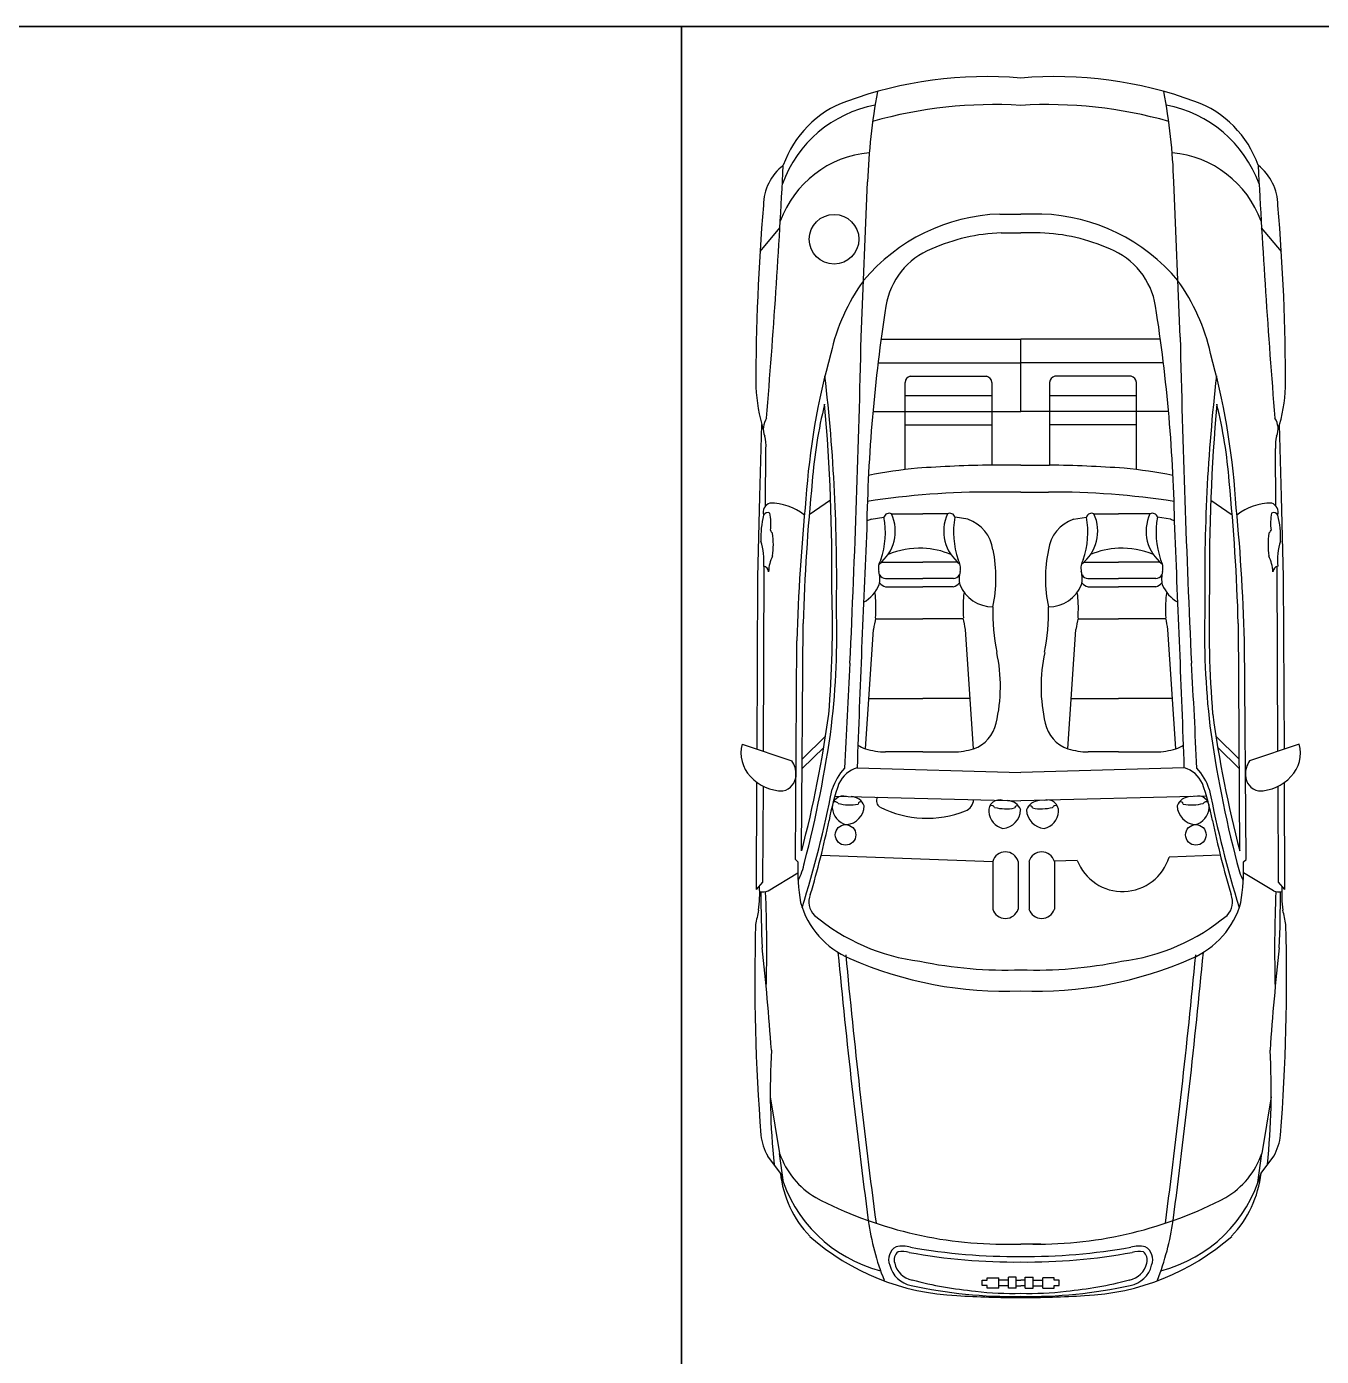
# Model space of a CAD drawing. Header units: inches. Extents: x 484217 to 497210, y -26946 to -21493.
# Drawn here: x 492882.6 to 493066.6, y -22547.2 to -22358.3 of the extents above; entities that cross this region are included whole.
import ezdxf

# ---------------------------------------------------------------- set-up
doc = ezdxf.new("R2010")
doc.units = ezdxf.units.IN
doc.header["$LTSCALE"] = 20
doc.header["$MEASUREMENT"] = 0
doc.layers.add('ceco.net 92', color=9, linetype='Continuous')
doc.layers.add('Parking', color=7, linetype='Continuous')

msp = doc.modelspace()

# ---------------------------------------------------------------- linework, layer by layer
at = {"layer": 'ceco.net 92', "linetype": 'ByBlock', "ltscale": 0.4}
for p, q in [((493001.16, -22402.44), (493002.07, -22380.36)), ((493046.49, -22402.44), (493045.58, -22380.36)), ((493020.84, -22384.93), (493023.83, -22384.93)), ((493026.81, -22384.93), (493023.83, -22384.93)), ((492986.79, -22390.25), (492989.6, -22386.87)), ((493021.05, -22387.6), (493023.83, -22387.6)), ((493026.6, -22387.6), (493023.83, -22387.6)), ((493060.86, -22390.25), (493058.05, -22386.87)), ((493003.98, -22402.71), (493023.83, -22402.71)), ((493043.67, -22402.71), (493023.83, -22402.71)), ((493023.83, -22412.97), (493023.83, -22402.71)), ((493003.55, -22406.08), (493023.83, -22406.08)), ((493044.1, -22406.08), (493023.83, -22406.08)), ((493008.13, -22407.98), (493018.98, -22407.98)), ((493039.52, -22407.98), (493028.67, -22407.98)), ((493007.39, -22421.24), (493007.39, -22408.85)), ((493019.72, -22408.85), (493019.72, -22420.61)), ((493027.94, -22408.85), (493027.94, -22420.61)), ((493040.26, -22421.24), (493040.26, -22408.85)), ((493019.72, -22410.75), (493007.39, -22410.75)), ((493040.26, -22410.75), (493027.94, -22410.75)), ((493002.83, -22412.97), (493023.83, -22412.97)), ((493044.82, -22412.97), (493023.83, -22412.97)), ((492986.76, -22425.08), (492987.03, -22414.82)), ((493007.39, -22414.86), (493019.72, -22414.86)), ((493040.26, -22414.86), (493027.94, -22414.86)), ((493060.89, -22425.08), (493060.62, -22414.82)), ((492987.57, -22426.43), (492987.61, -22418.23)), ((493060.08, -22426.43), (493060.04, -22418.23)), ((493023.83, -22420.61), (493019.72, -22420.61)), ((493023.83, -22420.61), (493027.94, -22420.61)), ((492986.47, -22436.53), (492986.76, -22425.08)), ((492993.77, -22427.64), (492996.82, -22425.53)), ((493023.83, -22424.44), (493019.89, -22424.44)), ((493023.83, -22424.44), (493027.76, -22424.44)), ((493053.89, -22427.73), (493050.83, -22425.64)), ((493061.18, -22436.53), (493060.89, -22425.08)), ((493005.46, -22427.54), (493009.93, -22427.54)), ((493013.42, -22427.54), (493009.93, -22427.54)), ((493034.23, -22427.54), (493037.73, -22427.54)), ((493042.19, -22427.54), (493037.73, -22427.54)), ((493002.56, -22428.3), (493004.4, -22427.99)), ((493016.33, -22428.3), (493014.49, -22427.99)), ((493031.32, -22428.3), (493033.16, -22427.99)), ((493045.09, -22428.3), (493043.26, -22427.99)), ((492987.28, -22461.26), (492987.39, -22435)), ((493004.04, -22434.37), (493009.93, -22434.37)), ((493014.85, -22434.37), (493009.93, -22434.37)), ((493032.81, -22434.37), (493037.73, -22434.37)), ((493043.61, -22434.37), (493037.73, -22434.37)), ((493060.37, -22461.26), (493060.26, -22435)), ((492986.36, -22460.95), (492986.47, -22436.53)), ((493004.62, -22436.73), (493009.93, -22436.73)), ((493014.26, -22436.73), (493009.93, -22436.73)), ((493033.39, -22436.73), (493037.73, -22436.73)), ((493043.03, -22436.73), (493037.73, -22436.73)), ((493061.29, -22460.95), (493061.18, -22436.53)), ((493004.63, -22437.89), (493009.93, -22437.89)), ((493014.25, -22437.89), (493009.93, -22437.89)), ((493033.4, -22437.89), (493037.73, -22437.89)), ((493043.02, -22437.89), (493037.73, -22437.89)), ((493003.19, -22442.45), (493009.93, -22442.45)), ((493015.7, -22442.45), (493009.93, -22442.45)), ((493031.95, -22442.45), (493037.73, -22442.45)), ((493044.47, -22442.45), (493037.73, -22442.45)), ((492992.7, -22475.42), (492992.91, -22443.1)), ((493001.77, -22460.92), (493002.91, -22443.94)), ((493017.12, -22460.92), (493015.97, -22443.94)), ((493030.53, -22460.92), (493031.68, -22443.94)), ((493045.88, -22460.92), (493044.74, -22443.94)), ((493054.96, -22475.42), (493054.75, -22443.1)), ((492991.81, -22476.66), (492992.02, -22445.56)), ((493055.84, -22476.66), (493055.63, -22445.56)), ((493002.25, -22453.78), (493009.93, -22453.78)), ((493016.63, -22453.78), (493009.93, -22453.78)), ((493031.02, -22453.78), (493037.73, -22453.78)), ((493045.4, -22453.78), (493037.73, -22453.78)), ((492992.78, -22462.37), (492996.1, -22459.1)), ((493054.87, -22462.37), (493051.56, -22459.1)), ((492984.25, -22460.24), (492991.3, -22462.61)), ((492992.77, -22463.72), (492995.84, -22460.72)), ((493009.93, -22461.36), (493004.62, -22461.36)), ((493009.93, -22461.36), (493014.26, -22461.36)), ((493037.73, -22461.36), (493033.39, -22461.36)), ((493037.73, -22461.36), (493043.03, -22461.36)), ((493054.88, -22463.72), (493051.82, -22460.72)), ((493063.4, -22460.24), (493056.35, -22462.61)), ((493000.58, -22463.6), (493023.83, -22464.27)), ((493047.07, -22463.6), (493023.83, -22464.27)), ((492986.28, -22480.92), (492986.34, -22465.68)), ((492987.2, -22479.87), (492987.26, -22466.24)), ((493060.45, -22479.87), (493060.39, -22466.24)), ((493061.37, -22480.92), (493061.31, -22465.68)), ((492997.42, -22467.66), (493023.83, -22468.31)), ((493050.23, -22467.66), (493023.83, -22468.31)), ((492992.18, -22476.96), (492991.81, -22476.66)), ((492995.47, -22476.03), (493019.85, -22476.9)), ((493031.85, -22476.76), (493028.61, -22476.87)), ((493052.18, -22476.03), (493044.92, -22476.29)), ((493055.47, -22476.96), (493055.84, -22476.66)), ((492987.92, -22481.08), (492992.16, -22478.53)), ((493019.85, -22476.9), (493019.85, -22483.68)), ((493023.46, -22476.9), (493023.46, -22483.68)), ((493025.01, -22476.9), (493025.01, -22483.68)), ((493028.62, -22476.9), (493028.62, -22483.68)), ((493059.73, -22481.08), (493055.49, -22478.53)), ((492986.28, -22480.92), (492987.2, -22479.87)), ((493061.37, -22480.92), (493060.45, -22479.87)), ((492988.24, -22510.34), (492989.57, -22518.4)), ((493059.41, -22510.34), (493058.08, -22518.4)), ((492989.68, -22521.19), (492987.88, -22518.79)), ((492990.12, -22522.55), (492989.57, -22518.4)), ((493057.54, -22522.55), (493058.08, -22518.4)), ((493057.98, -22521.19), (493059.77, -22518.79)), ((493020.96, -22531.3), (493023.83, -22531.3)), ((493026.69, -22531.3), (493023.83, -22531.3)), ((493018.36, -22537.17), (493018.36, -22536.42)), ((493018.36, -22536.42), (493019.05, -22536.42)), ((493019.05, -22537.17), (493018.36, -22537.17)), ((493019.05, -22536.08), (493020.7, -22536.08)), ((493019.05, -22536.42), (493019.05, -22536.08)), ((493019.05, -22537.54), (493019.05, -22537.17)), ((493020.7, -22537.54), (493020.7, -22536.08)), ((493022.07, -22536.41), (493020.7, -22536.41)), ((493022.07, -22537.21), (493020.7, -22537.21)), ((493022.07, -22537.53), (493022.07, -22535.98)), ((493023.18, -22535.98), (493022.07, -22535.98)), ((493023.18, -22537.53), (493023.18, -22535.98)), ((493023.18, -22536.41), (493023.83, -22536.41)), ((493023.18, -22537.21), (493023.83, -22537.21)), ((493024.47, -22536.41), (493023.83, -22536.41)), ((493024.47, -22537.21), (493023.83, -22537.21)), ((493024.47, -22537.53), (493024.47, -22535.98)), ((493024.47, -22535.98), (493025.58, -22535.98)), ((493025.58, -22537.53), (493025.58, -22535.98)), ((493025.58, -22536.41), (493026.95, -22536.41)), ((493025.58, -22537.21), (493026.95, -22537.21)), ((493026.95, -22537.54), (493026.95, -22536.08)), ((493028.6, -22536.08), (493026.95, -22536.08)), ((493028.6, -22536.42), (493028.6, -22536.08)), ((493029.29, -22536.42), (493028.6, -22536.42)), ((493028.6, -22537.17), (493029.29, -22537.17)), ((493028.6, -22537.54), (493028.6, -22537.17)), ((493029.29, -22537.17), (493029.29, -22536.42)), ((493020.7, -22537.54), (493019.05, -22537.54)), ((493023.18, -22537.53), (493022.07, -22537.53)), ((493024.47, -22537.53), (493025.58, -22537.53)), ((493026.95, -22537.54), (493028.6, -22537.54))]:
    msp.add_line(p, q, dxfattribs=at)
for centre, radius in [((492997.3, -22388.51), 3.53), ((492998.94, -22473.14), 1.46), ((493048.71, -22473.14), 1.46)]:
    msp.add_circle(centre, radius, dxfattribs=at)
for centre, radius, start, end in [((493018.95, -22423.13), 57.73, 85.1527, 110.1177), ((493028.7, -22423.13), 57.73, 69.8823, 94.8473), ((493004.08, -22382.86), 14.81, 109.6924, 160.8549), ((493085.01, -22382.99), 82.98, 169.2493, 178.1871), ((492962.64, -22382.99), 82.98, 1.8129, 10.7507), ((493043.57, -22382.86), 14.81, 19.1451, 70.3076), ((493006.37, -22386.61), 17.46, 100.6567, 160.0564), ((493020.11, -22433.65), 64.27, 86.6883, 105.6387), ((493027.54, -22433.65), 64.27, 74.3613, 93.3117), ((493041.28, -22386.61), 17.46, 19.9436, 79.3433), ((493003.65, -22391.05), 14.89, 95.1855, 159.9599), ((493044, -22391.05), 14.89, 20.0401, 84.8145), ((492994.51, -22383.73), 7.23, 127.6439, 179.7412), ((491771.9, -22315.4), 1219.8, 355.36643, 357.05785), ((494275.75, -22315.4), 1219.8, 182.94215, 184.63357), ((493053.14, -22383.73), 7.23, 0.2588, 52.3561), ((493291.69, -22409.39), 305.5, 175.1765, 180.0216), ((492755.96, -22409.39), 305.5, 359.9784, 4.8235), ((493021.78, -22411.35), 26.44, 92.0343, 140.1143), ((493025.87, -22411.35), 26.44, 39.8857, 87.9657), ((493022.03, -22414.22), 26.64, 92.0984, 114.0437), ((493025.62, -22414.22), 26.64, 65.9563, 87.9016), ((493015.07, -22399.67), 10.53, 111.7101, 170.897), ((493032.58, -22399.67), 10.53, 9.103, 68.2899), ((493023.74, -22410.6), 27.52, 143.9343, 167.7068), ((493023.91, -22410.6), 27.52, 12.2932, 36.0657), ((493231.02, -22433.48), 229.11, 171.0919, 179.0334), ((492816.64, -22433.48), 229.11, 0.9666, 8.9081), ((491067.33, -22358.71), 1934.33, 357.33196, 358.7046), ((494980.32, -22358.71), 1934.33, 181.2954, 182.66804), ((493094.27, -22432.07), 101.18, 164.3305, 176.2171), ((492953.38, -22432.07), 101.18, 3.7829, 15.6695), ((492747.35, -22436.83), 250.33, 359.066, 6.6276), ((493008.29, -22408.87), 0.901, 100.5292, 179.2673), ((493018.81, -22408.87), 0.901, 0.7327, 79.4708), ((493028.84, -22408.87), 0.901, 100.5292, 179.2673), ((493039.36, -22408.87), 0.901, 0.7327, 79.4708), ((493300.3, -22436.83), 250.33, 173.3724, 180.934), ((493010.08, -22408.47), 23.91, 182.4883, 197.2956), ((493037.57, -22408.47), 23.91, 342.7044, 357.5117), ((493062.97, -22428.36), 68.99, 166.2306, 175.4868), ((492724.78, -22435.79), 272.23, 359.4389, 5.0266), ((493322.87, -22435.79), 272.23, 174.9734, 180.5611), ((492984.68, -22428.36), 68.99, 4.5132, 13.7694), ((492989.95, -22415.45), 2.7, 145.9627, 202.8464), ((493057.7, -22415.45), 2.7, 337.1536, 34.0373), ((492982.58, -22417.8), 5.06, 355.0531, 14.8779), ((493065.08, -22417.8), 5.06, 165.1221, 184.9469), ((493015.61, -22488.76), 68.02, 95.4594, 101.3809), ((493021.96, -22599.16), 178.57, 90.7214, 94.1173), ((493025.69, -22599.16), 178.57, 85.8827, 89.2786), ((493032.04, -22488.76), 68.02, 78.6191, 84.5406), ((493283.33, -22451.51), 290.54, 174.3558, 178.3419), ((492764.32, -22451.51), 290.54, 1.6581, 5.6442), ((493282.44, -22453.97), 290.54, 174.3558, 178.3419), ((493019.41, -22538.8), 114.37, 89.7605, 98.7394), ((493028.24, -22538.8), 114.37, 81.2606, 90.2395), ((492765.21, -22453.97), 290.54, 1.6581, 5.6442), ((492988.71, -22427.37), 1.48, 111.7287, 193.4079), ((492987.9, -22428.05), 0.708, 65.2059, 151.6073), ((492988.13, -22434.06), 8.07, 52.0438, 89.7332), ((492980.44, -22428.84), 7.89, 352.5852, 10.4484), ((493000.17, -22430), 5.84, 307.0727, 24.9288), ((493005.11, -22428.2), 0.748, 62.3182, 163.667), ((493018.72, -22430), 5.84, 155.0712, 232.9273), ((493013.77, -22428.2), 0.748, 16.333, 117.6818), ((493028.93, -22430), 5.84, 307.0727, 24.9288), ((493033.88, -22428.2), 0.748, 62.3182, 163.667), ((493047.48, -22430), 5.84, 155.0712, 232.9273), ((493042.54, -22428.2), 0.748, 16.333, 117.6818), ((493059.52, -22434.06), 8.07, 90.2668, 127.9562), ((493067.22, -22428.84), 7.89, 169.5516, 187.4148), ((493059.75, -22428.05), 0.708, 28.3927, 114.7941), ((493058.94, -22427.37), 1.48, 346.5921, 68.2713), ((493000.27, -22430.86), 13.37, 166.3848, 182.3157), ((493004.3, -22433.36), 5.35, 109.0023, 115.9052), ((492992.81, -22430.17), 11.79, 340.8012, 10.663), ((493026.07, -22430.17), 11.79, 169.337, 199.1988), ((493014.58, -22433.36), 5.35, 7.616, 70.9977), ((493033.07, -22433.36), 5.35, 109.0023, 172.384), ((493021.58, -22430.17), 11.79, 340.8012, 10.663), ((493054.84, -22430.17), 11.79, 169.337, 199.1988), ((493043.35, -22433.36), 5.35, 64.0948, 70.9977), ((493047.38, -22430.86), 13.37, 357.6843, 13.6152), ((492978.5, -22434.14), 8.85, 354.6053, 18.0669), ((492989.47, -22429.33), 1.32, 203.4077, 226.8454), ((492977.11, -22431.92), 11.57, 352.1001, 8.0858), ((496805.3, -22599.3), 3807.14, 177.44556, 177.95741), ((489242.35, -22599.3), 3807.14, 2.04259, 2.55444), ((493070.54, -22431.92), 11.57, 171.9142, 187.8999), ((493058.18, -22429.33), 1.32, 313.1546, 336.5923), ((493069.15, -22434.14), 8.85, 161.9331, 185.3947), ((493009.33, -22443.35), 10.94, 86.9014, 113.4623), ((493009.55, -22443.35), 10.94, 66.5377, 88.0393), ((493000.58, -22436.67), 19.73, 348.0371, 11.7621), ((493047.07, -22436.67), 19.73, 168.2379, 191.9629), ((493038.1, -22443.35), 10.94, 91.9607, 113.4623), ((493038.32, -22443.35), 10.94, 66.5377, 93.0986), ((492987.13, -22435.83), 0.871, 5.5379, 78.6283), ((492993.41, -22435.94), 5.41, 153.3599, 177.9838), ((493005.89, -22435.23), 2.28, 148.7648, 192.6795), ((493012.99, -22435.23), 2.28, 347.3205, 31.2352), ((493034.66, -22435.23), 2.28, 148.7648, 192.6795), ((493041.76, -22435.23), 2.28, 347.3205, 31.2352), ((493054.24, -22435.94), 5.41, 2.0162, 26.6401), ((493060.52, -22435.83), 0.871, 101.3717, 174.4621), ((492999.83, -22436.76), 3.98, 348.0554, 14.988), ((493004.79, -22435.48), 1.26, 215.6692, 262.0941), ((493014.09, -22435.48), 1.26, 277.9059, 324.3308), ((493019.06, -22436.76), 3.98, 165.012, 191.9446), ((493028.59, -22436.76), 3.98, 348.0554, 14.988), ((493033.56, -22435.48), 1.26, 215.6692, 262.0941), ((493042.86, -22435.48), 1.26, 277.9059, 324.3308), ((493047.82, -22436.76), 3.98, 165.012, 191.9446), ((492840.56, -22443.25), 156.51, 355.3262, 1.7535), ((492998.96, -22435.62), 5.14, 299.3849, 337.6025), ((493002.62, -22439.11), 0.553, 5.1473, 40.3924), ((493005.03, -22436.32), 1.62, 218.5437, 255.9113), ((493013.86, -22436.32), 1.62, 284.0887, 321.4563), ((493019.92, -22435.62), 5.14, 202.3975, 269.5168), ((493016.27, -22439.11), 0.553, 139.6076, 174.8527), ((493027.73, -22435.62), 5.14, 270.4832, 337.6025), ((493031.38, -22439.11), 0.553, 5.1473, 40.3924), ((493033.79, -22436.32), 1.62, 218.5437, 255.9113), ((493042.62, -22436.32), 1.62, 284.0887, 321.4563), ((493048.69, -22435.62), 5.14, 202.3975, 240.6151), ((493045.03, -22439.11), 0.553, 139.6076, 174.8527), ((493207.09, -22443.25), 156.51, 178.2465, 184.6738), ((492983.03, -22440.96), 20.23, 356.1527, 5.3868), ((493035.86, -22440.96), 20.23, 174.6132, 183.8473), ((493049.15, -22441.52), 29.28, 178.5112, 191.1914), ((492998.5, -22441.52), 29.28, 348.8086, 1.4888), ((493011.79, -22440.96), 20.23, 356.1527, 5.3868), ((493064.63, -22440.96), 20.23, 174.6132, 183.8473), ((492884.13, -22444.55), 113.57, 353.3728, 1.8318), ((493046.34, -22451.07), 44.01, 168.5401, 170.6809), ((492972.54, -22451.07), 44.01, 9.3191, 11.4599), ((493075.11, -22451.07), 44.01, 168.5401, 170.6809), ((493001.31, -22451.07), 44.01, 9.3191, 11.4599), ((493163.52, -22444.55), 113.57, 178.1682, 186.6272), ((492998.15, -22452.05), 22.79, 346.7952, 12.266), ((493049.5, -22452.05), 22.79, 167.734, 193.2048), ((493991.23, -22506.65), 993.36, 176.65843, 177.52077), ((492056.42, -22506.65), 993.36, 2.47923, 3.34157), ((492834.64, -22433.96), 163.41, 345.3042, 352.2507), ((492835.03, -22435.62), 163.41, 345.3042, 352.2507), ((493015.48, -22456.23), 4.97, 289.219, 348.0957), ((493032.17, -22456.23), 4.97, 191.9043, 250.781), ((493212.62, -22435.62), 163.41, 187.7493, 194.6958), ((493213.02, -22433.96), 163.41, 187.7493, 194.6958), ((492988.89, -22461.51), 4.81, 164.7689, 223.8838), ((493003.4, -22456.23), 4.97, 236.9257, 250.781), ((493004.84, -22450.46), 10.9, 253.6324, 268.8624), ((493014.05, -22450.46), 10.9, 271.1376, 286.3676), ((493033.61, -22450.46), 10.9, 253.6324, 268.8624), ((493042.81, -22450.46), 10.9, 271.1376, 286.3676), ((493044.25, -22456.23), 4.97, 289.219, 303.0743), ((493058.76, -22461.51), 4.81, 316.1162, 15.2311), ((492988.75, -22464.43), 3.14, 356.2989, 35.4795), ((493058.91, -22464.43), 3.14, 144.5205, 183.7011), ((492989.99, -22460.78), 6.11, 221.6852, 270.5151), ((492989.64, -22464.68), 2.24, 280.4061, 1.053), ((493004.13, -22468.85), 7.42, 135.8363, 162.8314), ((493001.78, -22467.58), 4.16, 106.8834, 155.1838), ((493045.87, -22467.58), 4.16, 24.8162, 73.1166), ((493043.53, -22468.85), 7.42, 17.1686, 44.1637), ((493058.01, -22464.68), 2.24, 178.947, 259.5939), ((493057.66, -22460.78), 6.11, 269.4849, 318.3148), ((492833.03, -22434.06), 167.21, 342.8181, 348.7586), ((493032.04, -22477.8), 36.08, 160.6254, 169.304), ((493015.61, -22477.8), 36.08, 10.696, 19.3746), ((493214.62, -22434.06), 167.21, 191.2414, 197.1819), ((492998.6, -22469.18), 1.56, 72.2023, 183.8493), ((492997.45, -22468.92), 0.5, 30.3302, 120.425), ((492999.49, -22462.65), 6.23, 255.0343, 281.468), ((492998.8, -22468.9), 2.8, 275.6845, 357.666), ((492999.63, -22469.84), 2.14, 22.9147, 86.8342), ((493001.15, -22468.86), 0.432, 78.3556, 166.1458), ((493004.43, -22468.3), 1.09, 152.1578, 236.4868), ((493010.5, -22455.87), 14.91, 243.4504, 291.5249), ((493015.32, -22468.05), 1.81, 290.948, 357.3754), ((493020.83, -22469.74), 1.56, 72.2023, 183.8493), ((493019.68, -22469.48), 0.5, 30.3302, 120.425), ((493021.86, -22470.4), 2.14, 22.9147, 86.8342), ((493023.38, -22469.42), 0.432, 78.3556, 166.1458), ((493026.61, -22470.4), 2.14, 93.1658, 157.0853), ((493025.09, -22469.42), 0.432, 13.8542, 101.6444), ((493027.64, -22469.74), 1.56, 356.1507, 107.7977), ((493028.79, -22469.48), 0.5, 59.575, 149.6698), ((493048.02, -22469.84), 2.14, 93.1658, 157.0853), ((493048.85, -22468.9), 2.8, 182.334, 264.3155), ((493046.5, -22468.86), 0.432, 13.8542, 101.6444), ((493048.16, -22462.65), 6.23, 258.532, 284.9657), ((493049.05, -22469.18), 1.56, 356.1507, 107.7977), ((493050.2, -22468.92), 0.5, 59.575, 149.6698), ((492875.22, -22445.98), 123.95, 343.2847, 348.3031), ((492999.7, -22469.1), 2.66, 183.9388, 256.434), ((493021.93, -22469.66), 2.66, 183.9388, 256.434), ((493021.72, -22463.21), 6.23, 255.0343, 281.468), ((493021.02, -22469.46), 2.8, 275.6845, 357.666), ((493027.44, -22469.46), 2.8, 182.334, 264.3155), ((493026.75, -22463.21), 6.23, 258.532, 284.9657), ((493026.54, -22469.66), 2.66, 283.566, 356.0612), ((493047.95, -22469.1), 2.66, 283.566, 356.0612), ((493172.44, -22445.98), 123.95, 191.6969, 196.7153), ((493021.66, -22477.45), 1.89, 16.8513, 163.1487), ((493026.81, -22477.45), 1.89, 16.8513, 163.1487), ((493038.3, -22474.27), 6.92, 201.098, 342.967), ((493018.73, -22478.13), 26.58, 177.4791, 190.0131), ((492983.9, -22475.31), 9.36, 332.4544, 349.1434), ((493063.75, -22475.31), 9.36, 190.8566, 207.5456), ((493028.92, -22478.13), 26.58, 349.9869, 2.5209), ((492971.42, -22481.49), 15.32, 351.1207, 3.9337), ((493076.23, -22481.49), 15.32, 176.0663, 188.8793), ((492987.21, -22479.73), 1.53, 252.1332, 297.9629), ((493164.92, -22481.14), 178.01, 180.0276, 182.5859), ((492802.75, -22489.42), 185, 358.3259, 2.5417), ((492996.52, -22482.65), 2.79, 158.4928, 223.6718), ((493051.13, -22482.65), 2.79, 316.3282, 21.5072), ((493060.44, -22479.73), 1.53, 242.0371, 287.8668), ((493244.9, -22489.42), 185, 177.4583, 181.6741), ((492882.73, -22481.14), 178.01, 357.4141, 359.9724), ((493108.17, -22509), 124.18, 168.317, 169.2763), ((493004.15, -22479.58), 12.02, 195.2643, 247.4887), ((493021.66, -22483.13), 1.89, 196.8513, 343.1487), ((493026.81, -22483.13), 1.89, 196.8513, 343.1487), ((493043.5, -22479.58), 12.02, 292.5113, 344.7357), ((492939.48, -22509), 124.18, 10.7237, 11.683), ((493270.12, -22493.69), 284.07, 178.4271, 184.4609), ((493013.03, -22462.49), 28.82, 230.016, 262.9414), ((493034.62, -22462.49), 28.82, 277.0586, 309.984), ((492777.54, -22493.69), 284.07, 355.5391, 1.5729), ((492658.78, -22525.92), 330.36, 3.8554, 6.3862), ((494051.31, -22390.26), 1058.14, 185.39904, 187.47657), ((491996.34, -22390.26), 1058.14, 352.52343, 354.60096), ((493388.87, -22525.92), 330.36, 173.6138, 176.1446), ((494052.41, -22390.64), 1058.14, 185.39904, 187.47657), ((493021.59, -22441.06), 54.3, 246.0593, 272.3631), ((493021.71, -22432.52), 59.83, 258.2142, 272.0284), ((493026.06, -22441.06), 54.3, 267.6369, 293.9407), ((493025.94, -22432.52), 59.83, 267.9716, 281.7858), ((491995.24, -22390.64), 1058.14, 352.52343, 354.60096), ((493090.71, -22509.44), 102.47, 176.792, 185.9071), ((492956.95, -22509.44), 102.47, 354.0929, 3.208), ((492994.3, -22515.05), 7.43, 185.6622, 210.2237), ((493053.35, -22515.05), 7.43, 329.7763, 354.3378), ((493000.66, -22514.55), 11.74, 199.1815, 239.4917), ((493047, -22514.55), 11.74, 300.5083, 340.8185), ((493008.85, -22515.76), 19.93, 195.8132, 255.6258), ((493005.06, -22519.51), 15.47, 186.2074, 223.5744), ((493038.8, -22515.76), 19.93, 284.3742, 344.1868), ((493042.59, -22519.51), 15.47, 316.4256, 353.7926), ((493021.53, -22473.77), 57.53, 242.1946, 270.5665), ((493026.12, -22473.77), 57.53, 269.4335, 297.8054), ((493038.53, -22522.84), 36.72, 187.9985, 201.6958), ((493009.12, -22522.84), 36.72, 338.3042, 352.0015), ((493016.23, -22504.75), 33.88, 228.6467, 267.5204), ((493006.99, -22536), 4.43, 74.326, 101.2071), ((493031.42, -22504.75), 33.88, 272.4796, 311.3533), ((493040.66, -22536), 4.43, 78.7929, 105.674), ((493007.12, -22533.46), 2.06, 118.739, 203.6977), ((493007.24, -22533.5), 1.4, 126.9791, 200.1098), ((493006.94, -22537.19), 4.84, 77.3707, 96.4487), ((493022.96, -22451.01), 82.82, 259.5922, 270.6), ((493023.15, -22447.4), 85.65, 259.9389, 270.4511), ((493024.5, -22447.4), 85.65, 269.5489, 280.0611), ((493024.69, -22451.01), 82.82, 269.4, 280.4078), ((493040.71, -22537.19), 4.84, 83.5513, 102.6293), ((493040.41, -22533.5), 1.4, 339.8902, 53.0209), ((493040.53, -22533.46), 2.06, 336.3023, 61.261), ((493008.91, -22533.44), 3.77, 192.9837, 260.0332), ((493008.97, -22533.32), 3.12, 192.2634, 259.2883), ((493038.68, -22533.32), 3.12, 280.7117, 347.7366), ((493038.74, -22533.44), 3.77, 279.9668, 347.0163), ((493022.43, -22473.53), 65.18, 257.4369, 271.2234), ((493022.51, -22482.67), 55.53, 255.275, 264.7118), ((493025.22, -22473.53), 65.18, 268.7766, 282.5631), ((493025.15, -22482.67), 55.53, 275.2882, 284.725), ((493023.22, -22410.79), 128.08, 266.2162, 270.2715), ((493022.46, -22498.14), 40.15, 262.744, 271.9501), ((493025.19, -22498.14), 40.15, 268.0499, 277.256), ((493024.43, -22410.79), 128.08, 269.7285, 273.7838)]:
    msp.add_arc(centre, radius, start, end, dxfattribs=at)
at = {"layer": 'Parking'}
for p, q in [((492975.61, -22358.3), (492875.31, -22358.3)), ((492875.31, -22358.3), (492975.61, -22358.3)), ((492975.61, -22358.3), (492875.31, -22358.3)), ((492875.31, -22358.3), (492975.61, -22358.3)), ((493075.91, -22358.3), (492975.61, -22358.3)), ((492975.61, -22358.3), (492975.61, -22551.1)), ((492975.61, -22358.3), (493075.91, -22358.3)), ((492975.61, -22358.3), (492975.61, -22551.1)), ((492975.61, -22551.1), (492975.61, -22358.3)), ((492975.61, -22358.3), (492975.61, -22551.1)), ((493075.91, -22358.3), (492975.61, -22358.3)), ((492975.61, -22358.3), (492975.61, -22551.1)), ((492975.61, -22358.3), (493075.91, -22358.3)), ((492975.61, -22358.3), (492975.61, -22551.1)), ((492975.61, -22551.1), (492975.61, -22358.3)), ((492975.61, -22358.3), (492975.61, -22551.1)), ((493075.91, -22358.3), (492975.61, -22358.3)), ((492975.61, -22358.3), (492975.61, -22551.1)), ((492975.61, -22358.3), (493075.91, -22358.3))]:
    msp.add_line(p, q, dxfattribs=at)

doc.saveas('drawing.dxf')
